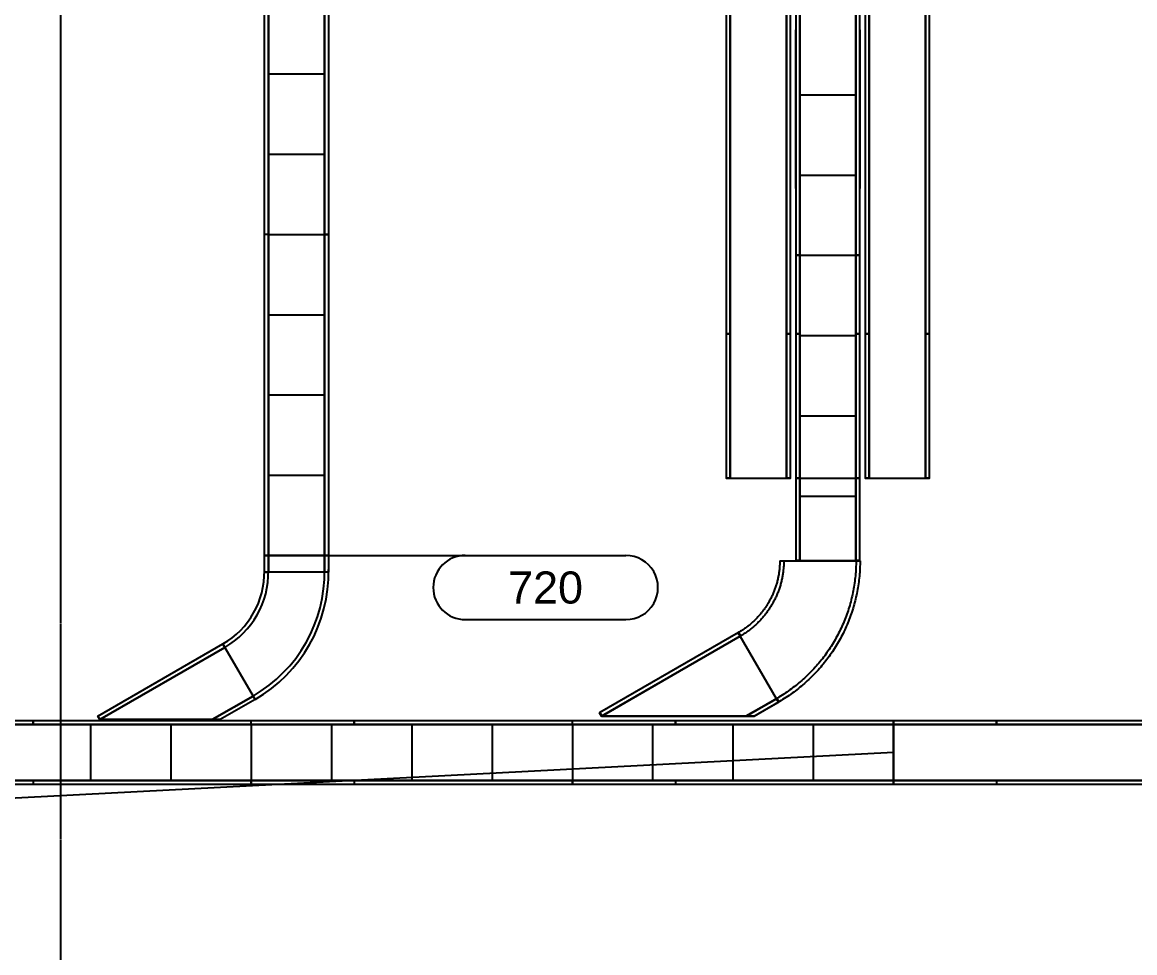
# Model space of a CAD drawing. Header units: inches. Extents: x -21257 to 11444, y 0 to 8704.
# Drawn here: x 3313.7 to 3729.4, y 530.6 to 878.5 of the extents above; entities that cross this region are included whole.
import ezdxf
from ezdxf.enums import TextEntityAlignment as Align

# ---------------------------------------------------------------- set-up
doc = ezdxf.new("R2010")
doc.units = ezdxf.units.IN
doc.header["$MEASUREMENT"] = 0
doc.linetypes.add('CENTER2', pattern=[1.125, 0.75, -0.125, 0.125, -0.125])
for name, color, linetype in [('500-CONV-LAYOUT-LOWER', 4, 'Continuous'), ('500-CONV-LAYOUT-UPPER', 4, 'Continuous'), ('500-CONV-NUMBERS', 4, 'Continuous'), ('600-CONV-LAYOUT', 3, 'Continuous'), ('600-CONV-LAYOUT-LOWER', 3, 'Continuous'), ('700-CONV-LAYOUT', 30, 'Continuous'), ('700-CONV-LAYOUT-UPPER', 30, 'Continuous'), ('700-CONV-NUMBERS', 30, 'Continuous'), ('Bldg_Cline', 8, 'CENTER2')]:
    doc.layers.add(name, color=color, linetype=linetype)
doc.styles.get("Standard").update_dxf_attribs({"font": 'helvl.shx'})

# ---------------------------------------------------------------- blocks, each defined once
blk = doc.blocks.new('DCBLOCK')
at = {"linetype": 'Continuous'}
for p, q in [((-0.625, 0), (0, 0)), ((-0.625, -0.25), (0, -0.25))]:
    blk.add_line(p, q, dxfattribs=at)
for centre, start, end in [((-0.625, -0.125), 90, 269.9999), ((0, -0.125), 269.9999, 90)]:
    blk.add_arc(centre, 0.125, start, end)
blk.add_attdef('FORTNAITEM', text='', height=0.125).set_placement((-0.3125, -0.125), align=Align.MIDDLE_CENTER)
at = {"flags": 1}
blk.add_attdef('SERIALNUM', (-0.625, -0.3437), '', height=0.125, dxfattribs=at)
blk = doc.blocks.new('Promise-US15-100330-00-10-003 Bldg Colums')
at = {"layer": 'Bldg_Cline'}
blk.add_line((2400, 7192), (2400, 8), dxfattribs=at)

msp = doc.modelspace()

# ---------------------------------------------------------------- linework, layer by layer
at = {"layer": '500-CONV-LAYOUT-LOWER', "linetype": 'Continuous'}
for p, q in [((3317.78, 617.49, 222), (3317.78, 615.99, 222)), ((3317.78, 615.99, 215.5), (3317.78, 617.49, 215.5)), ((3317.78, 615.99, 222), (3317.78, 615.99, 215.5)), ((3437.78, 615.99, 215.5), (3437.78, 617.49, 215.5)), ((3437.78, 617.49, 222), (3437.78, 615.99, 222)), ((3437.78, 615.99, 222), (3437.78, 615.99, 215.5)), ((3557.78, 615.99, 215.5), (3557.78, 617.49, 215.5)), ((3557.78, 617.49, 222), (3557.78, 615.99, 222)), ((3557.78, 615.99, 222), (3557.78, 615.99, 215.5)), ((3677.78, 615.99, 215.5), (3677.78, 617.49, 215.5)), ((3677.78, 617.49, 222), (3677.78, 615.99, 222)), ((3677.78, 615.99, 222), (3677.78, 615.99, 215.5)), ((3317.78, 594.99, 222), (3317.78, 593.49, 222)), ((3317.78, 594.99, 222), (3317.78, 594.99, 215.5)), ((3317.78, 594.99, 215.5), (3317.78, 593.49, 215.5)), ((3437.78, 594.99, 215.5), (3437.78, 593.49, 215.5)), ((3437.78, 594.99, 222), (3437.78, 594.99, 215.5)), ((3437.78, 594.99, 222), (3437.78, 593.49, 222)), ((3557.78, 594.99, 215.5), (3557.78, 593.49, 215.5)), ((3557.78, 594.99, 222), (3557.78, 594.99, 215.5)), ((3557.78, 594.99, 222), (3557.78, 593.49, 222)), ((3677.78, 594.99, 215.5), (3677.78, 593.49, 215.5)), ((3677.78, 594.99, 222), (3677.78, 594.99, 215.5)), ((3677.78, 594.99, 222), (3677.78, 593.49, 222))]:
    msp.add_line(p, q, dxfattribs=at)
at = {"layer": '500-CONV-LAYOUT-LOWER'}
for points in [[(2237.78, 617.49, 215.5), (4241.78, 617.49, 215.49), (4241.78, 615.99, 215.49), (2237.78, 615.99, 215.5)], [(2237.78, 617.49, 222), (4241.78, 617.49, 221.99), (4241.78, 615.99, 221.99), (2237.78, 615.99, 222)], [(2237.78, 615.99, 222), (4241.78, 615.99, 221.99), (4241.78, 594.99, 221.99), (2237.78, 594.99, 222)], [(2237.78, 615.99, 222), (4241.78, 615.99, 221.99), (4241.78, 615.99, 215.49), (2237.78, 615.99, 215.5)], [(2237.78, 594.99, 222), (4241.78, 594.99, 221.99), (4241.78, 594.99, 215.49), (2237.78, 594.99, 215.5)], [(2237.78, 594.99, 215.5), (4241.78, 594.99, 215.49), (4241.78, 593.49, 215.49), (2237.78, 593.49, 215.5)], [(2237.78, 594.99, 222), (4241.78, 594.99, 221.99), (4241.78, 593.49, 221.99), (2237.78, 593.49, 222)]]:
    msp.add_3dface(points, dxfattribs=at)
at = {"layer": '500-CONV-LAYOUT-UPPER', "linetype": 'Continuous'}
for p, q in [((3339.28, 615.95, 270), (3339.28, 594.95, 270)), ((3369.28, 615.95, 270), (3369.28, 594.95, 270)), ((3399.28, 615.95, 263.5), (3399.28, 617.45, 263.5)), ((3399.28, 615.95, 270), (3399.28, 617.45, 270)), ((3399.28, 615.95, 270), (3399.28, 594.95, 270)), ((3399.28, 615.95, 270), (3399.28, 615.95, 263.5)), ((3429.28, 615.95, 270), (3429.28, 594.95, 270)), ((3459.28, 615.95, 270), (3459.28, 594.95, 270)), ((3489.28, 615.95, 270), (3489.28, 594.95, 270)), ((3519.28, 615.95, 263.5), (3519.28, 617.45, 263.5)), ((3519.28, 615.95, 270), (3519.28, 617.45, 270)), ((3519.28, 615.95, 270), (3519.28, 594.95, 270)), ((3519.28, 615.95, 270), (3519.28, 615.95, 263.5)), ((3549.28, 615.95, 270), (3549.28, 594.95, 270)), ((3579.28, 615.95, 270), (3579.28, 594.95, 270)), ((3609.28, 615.95, 270), (3609.28, 594.95, 270)), ((3639.28, 617.45, 270), (3639.28, 615.95, 270)), ((3639.28, 615.95, 263.5), (3639.28, 617.45, 263.5)), ((3639.28, 615.95, 263.5), (3639.28, 617.45, 263.5)), ((3639.28, 615.95, 270), (3639.28, 617.45, 270)), ((3639.28, 615.95, 270), (3639.28, 615.95, 263.5)), ((3639.28, 615.95, 270), (3639.28, 615.95, 263.5)), ((3399.28, 594.95, 263.5), (3399.28, 593.45, 263.5)), ((3399.28, 594.95, 270), (3399.28, 594.95, 263.5)), ((3399.28, 593.45, 270), (3399.28, 594.95, 270)), ((3519.28, 594.95, 263.5), (3519.28, 593.45, 263.5)), ((3519.28, 594.95, 270), (3519.28, 594.95, 263.5)), ((3519.28, 593.45, 270), (3519.28, 594.95, 270)), ((3639.28, 593.45, 270), (3639.28, 594.95, 270)), ((3639.28, 594.95, 263.5), (3639.28, 594.95, 270)), ((3639.28, 593.45, 263.5), (3639.28, 594.95, 263.5)), ((3639.28, 594.95, 263.5), (3639.28, 593.45, 263.5)), ((3639.28, 594.95, 270), (3639.28, 594.95, 263.5)), ((3639.28, 593.45, 270), (3639.28, 594.95, 270))]:
    msp.add_line(p, q, dxfattribs=at)
at = {"layer": '500-CONV-LAYOUT-UPPER'}
for points in [[(3639.28, 615.95, 263.5), (2109.28, 615.95, 263.5), (2109.28, 617.45, 263.5), (3639.28, 617.45, 263.5)], [(3639.28, 615.95, 270), (2109.28, 615.95, 270), (2109.28, 617.45, 270), (3639.28, 617.45, 270)], [(3639.28, 594.95, 270), (2109.28, 594.95, 270), (2109.28, 615.95, 270), (3639.28, 615.95, 270)], [(3639.28, 615.95, 270), (2109.28, 615.95, 270), (2109.28, 615.95, 263.5), (3639.28, 615.95, 263.5)], [(5079.28, 615.95, 270), (3639.28, 615.95, 270), (3639.28, 617.45, 270), (5079.28, 617.45, 270)], [(5079.28, 615.95, 263.5), (3639.28, 615.95, 263.5), (3639.28, 617.45, 263.5), (5079.28, 617.45, 263.5)], [(5079.28, 615.95, 270), (3639.28, 615.95, 270), (3639.28, 615.95, 263.5), (5079.28, 615.95, 263.5)], [(5079.28, 594.95, 270), (3639.28, 594.95, 270), (3639.28, 615.95, 270), (5079.28, 615.95, 270)], [(3639.28, 594.95, 270), (2109.28, 594.95, 270), (2109.28, 594.95, 263.5), (3639.28, 594.95, 263.5)], [(3639.28, 593.45, 263.5), (2109.28, 593.45, 263.5), (2109.28, 594.95, 263.5), (3639.28, 594.95, 263.5)], [(3639.28, 593.45, 270), (2109.28, 593.45, 270), (2109.28, 594.95, 270), (3639.28, 594.95, 270)], [(5079.28, 593.45, 270), (3639.28, 593.45, 270), (3639.28, 594.95, 270), (5079.28, 594.95, 270)], [(5079.28, 593.45, 263.5), (3639.28, 593.45, 263.5), (3639.28, 594.95, 263.5), (5079.28, 594.95, 263.5)], [(5079.28, 594.95, 270), (3639.28, 594.95, 270), (3639.28, 594.95, 263.5), (5079.28, 594.95, 263.5)]]:
    msp.add_3dface(points, dxfattribs=at)
at = {"layer": '500-CONV-NUMBERS', "linetype": 'Continuous'}
msp.add_line((3639.28, 605.45, 270), (2800.19, 561.7, 360), dxfattribs=at)
at = {"layer": '600-CONV-LAYOUT', "color": 3, "linetype": 'Continuous'}
for p, q in [((3604.25, 851.35, 1.07), (3625.25, 851.35, 1.07)), ((3604.25, 821.35, 1.07), (3625.25, 821.35, 1.07)), ((3604.25, 791.35, 1.07), (3625.25, 791.35, 1.07)), ((3604.25, 761.35, 1.07), (3625.25, 761.35, 1.07)), ((3604.25, 731.35, 1.07), (3625.25, 731.35, 1.07)), ((3604.25, 701.35, 1.07), (3625.25, 701.35, 1.07))]:
    msp.add_line(p, q, dxfattribs=at)
at = {"layer": '600-CONV-LAYOUT', "color": 3}
for p, q in [((3596.81, 677.15, -6.43), (3626.81, 677.15, -2.93)), ((3596.81, 677.15), (3626.81, 677.15, 3.5))]:
    msp.add_line(p, q, dxfattribs=at)
for points in [[(3596.81, 677.15, -2.93), (3596.81, 676.78, -2.89), (3596.8, 676.41, -2.86), (3596.79, 676.05, -2.83), (3596.77, 675.68, -2.79), (3596.75, 675.32, -2.76), (3596.73, 674.95, -2.73), (3596.7, 674.58, -2.69), (3596.67, 674.22, -2.66), (3596.63, 673.85, -2.63), (3596.59, 673.49, -2.59), (3596.55, 673.13, -2.56), (3596.5, 672.76, -2.53), (3596.44, 672.4, -2.49), (3596.38, 672.04, -2.46), (3596.32, 671.68, -2.43), (3596.25, 671.32, -2.39), (3596.18, 670.96, -2.36), (3596.11, 670.6, -2.33), (3596.03, 670.24, -2.29), (3595.94, 669.88, -2.26), (3595.86, 669.53, -2.23), (3595.76, 669.17, -2.19), (3595.67, 668.82, -2.16), (3595.57, 668.46, -2.13), (3595.46, 668.11, -2.09), (3595.35, 667.76, -2.06), (3595.24, 667.41, -2.03), (3595.12, 667.07, -1.99), (3595, 666.72, -1.96), (3594.88, 666.38, -1.93), (3594.75, 666.03, -1.89), (3594.61, 665.69, -1.86), (3594.48, 665.35, -1.83), (3594.33, 665.01, -1.79), (3594.19, 664.68, -1.76), (3594.04, 664.34, -1.73), (3593.89, 664.01, -1.69), (3593.73, 663.68, -1.66), (3593.57, 663.35, -1.63), (3593.4, 663.02, -1.59), (3593.23, 662.7, -1.56), (3593.06, 662.37, -1.53), (3592.88, 662.05, -1.49), (3592.7, 661.73, -1.46), (3592.52, 661.41, -1.43), (3592.33, 661.1, -1.39), (3592.14, 660.79, -1.36), (3591.94, 660.48, -1.33), (3591.74, 660.17, -1.29), (3591.54, 659.86, -1.26), (3591.34, 659.56, -1.23), (3591.13, 659.26, -1.19), (3590.91, 658.96, -1.16), (3590.7, 658.67, -1.13), (3590.47, 658.37, -1.09), (3590.25, 658.08, -1.06), (3590.02, 657.79, -1.03), (3589.79, 657.51, -0.99), (3589.56, 657.23, -0.96), (3589.32, 656.95, -0.93), (3589.08, 656.67, -0.89), (3588.84, 656.4, -0.86), (3588.59, 656.13, -0.83), (3588.34, 655.86, -0.79), (3588.09, 655.59, -0.76), (3587.83, 655.33, -0.73), (3587.57, 655.07, -0.69), (3587.31, 654.82, -0.66), (3587.04, 654.56, -0.63), (3586.77, 654.31, -0.59), (3586.5, 654.07, -0.56), (3586.23, 653.82, -0.53), (3585.95, 653.58, -0.49), (3585.67, 653.35, -0.46), (3585.39, 653.11, -0.43), (3585.1, 652.88, -0.39), (3584.81, 652.66, -0.36), (3584.52, 652.43, -0.33), (3584.23, 652.21, -0.29), (3583.93, 652, -0.26), (3583.63, 651.79, -0.23), (3583.33, 651.58, -0.19), (3583.03, 651.37, -0.16), (3582.72, 651.17, -0.13), (3582.41, 650.97, -0.09), (3582.1, 650.78, -0.06), (3581.79, 650.59, -0.03), (3581.47, 650.4, 0.01), (3581.16, 650.21, 0.04)], [(3596.81, 677.15, -6.43), (3596.81, 676.78, -6.39), (3596.8, 676.41, -6.36), (3596.79, 676.05, -6.33), (3596.77, 675.68, -6.29), (3596.75, 675.32, -6.26), (3596.73, 674.95, -6.23), (3596.7, 674.58, -6.19), (3596.67, 674.22, -6.16), (3596.63, 673.85, -6.13), (3596.59, 673.49, -6.09), (3596.55, 673.13, -6.06), (3596.5, 672.76, -6.03), (3596.44, 672.4, -5.99), (3596.38, 672.04, -5.96), (3596.32, 671.68, -5.93), (3596.25, 671.32, -5.89), (3596.18, 670.96, -5.86), (3596.11, 670.6, -5.83), (3596.03, 670.24, -5.79), (3595.94, 669.88, -5.76), (3595.86, 669.53, -5.73), (3595.76, 669.17, -5.69), (3595.67, 668.82, -5.66), (3595.57, 668.46, -5.63), (3595.46, 668.11, -5.59), (3595.35, 667.76, -5.56), (3595.24, 667.41, -5.53), (3595.12, 667.07, -5.49), (3595, 666.72, -5.46), (3594.88, 666.38, -5.43), (3594.75, 666.03, -5.39), (3594.61, 665.69, -5.36), (3594.48, 665.35, -5.33), (3594.33, 665.01, -5.29), (3594.19, 664.68, -5.26), (3594.04, 664.34, -5.23), (3593.89, 664.01, -5.19), (3593.73, 663.68, -5.16), (3593.57, 663.35, -5.13), (3593.4, 663.02, -5.09), (3593.23, 662.7, -5.06), (3593.06, 662.37, -5.03), (3592.88, 662.05, -4.99), (3592.7, 661.73, -4.96), (3592.52, 661.41, -4.93), (3592.33, 661.1, -4.89), (3592.14, 660.79, -4.86), (3591.94, 660.48, -4.83), (3591.74, 660.17, -4.79), (3591.54, 659.86, -4.76), (3591.34, 659.56, -4.73), (3591.13, 659.26, -4.69), (3590.91, 658.96, -4.66), (3590.7, 658.67, -4.63), (3590.47, 658.37, -4.59), (3590.25, 658.08, -4.56), (3590.02, 657.79, -4.53), (3589.79, 657.51, -4.49), (3589.56, 657.23, -4.46), (3589.32, 656.95, -4.43), (3589.08, 656.67, -4.39), (3588.84, 656.4, -4.36), (3588.59, 656.13, -4.33), (3588.34, 655.86, -4.29), (3588.09, 655.59, -4.26), (3587.83, 655.33, -4.23), (3587.57, 655.07, -4.19), (3587.31, 654.82, -4.16), (3587.04, 654.56, -4.13), (3586.77, 654.31, -4.09), (3586.5, 654.07, -4.06), (3586.23, 653.82, -4.03), (3585.95, 653.58, -3.99), (3585.67, 653.35, -3.96), (3585.39, 653.11, -3.93), (3585.1, 652.88, -3.89), (3584.81, 652.66, -3.86), (3584.52, 652.43, -3.83), (3584.23, 652.21, -3.79), (3583.93, 652, -3.76), (3583.63, 651.79, -3.73), (3583.33, 651.58, -3.69), (3583.03, 651.37, -3.66), (3582.72, 651.17, -3.63), (3582.41, 650.97, -3.59), (3582.1, 650.78, -3.56), (3581.79, 650.59, -3.53), (3581.47, 650.4, -3.49), (3581.16, 650.21, -3.46)], [(3598.31, 677.15, -2.93), (3598.31, 676.76, -2.89), (3598.3, 676.38, -2.86), (3598.29, 675.99, -2.83), (3598.27, 675.61, -2.79), (3598.25, 675.23, -2.76), (3598.23, 674.84, -2.73), (3598.2, 674.46, -2.69), (3598.16, 674.08, -2.66), (3598.12, 673.69, -2.63), (3598.08, 673.31, -2.59), (3598.03, 672.93, -2.56), (3597.98, 672.55, -2.53), (3597.92, 672.17, -2.49), (3597.86, 671.79, -2.46), (3597.8, 671.41, -2.43), (3597.73, 671.03, -2.39), (3597.65, 670.66, -2.36), (3597.57, 670.28, -2.33), (3597.49, 669.9, -2.29), (3597.4, 669.53, -2.26), (3597.31, 669.16, -2.23), (3597.21, 668.79, -2.19), (3597.11, 668.41, -2.16), (3597.01, 668.04, -2.13), (3596.9, 667.68, -2.09), (3596.78, 667.31, -2.06), (3596.66, 666.94, -2.03), (3596.54, 666.58, -1.99), (3596.41, 666.22, -1.96), (3596.28, 665.85, -1.93), (3596.15, 665.5, -1.89), (3596.01, 665.14, -1.86), (3595.86, 664.78, -1.83), (3595.71, 664.43, -1.79), (3595.56, 664.07, -1.76), (3595.4, 663.72, -1.73), (3595.24, 663.37, -1.69), (3595.08, 663.03, -1.66), (3594.91, 662.68, -1.63), (3594.74, 662.34, -1.59), (3594.56, 662, -1.56), (3594.38, 661.66, -1.53), (3594.19, 661.32, -1.49), (3594, 660.99, -1.46), (3593.81, 660.65, -1.43), (3593.61, 660.32, -1.39), (3593.41, 660, -1.36), (3593.21, 659.67, -1.33), (3593, 659.35, -1.29), (3592.79, 659.03, -1.26), (3592.57, 658.71, -1.23), (3592.35, 658.39, -1.19), (3592.13, 658.08, -1.16), (3591.9, 657.77, -1.13), (3591.67, 657.46, -1.09), (3591.43, 657.16, -1.06), (3591.2, 656.86, -1.03), (3590.95, 656.56, -0.99), (3590.71, 656.26, -0.96), (3590.46, 655.97, -0.93), (3590.21, 655.68, -0.89), (3589.95, 655.39, -0.86), (3589.69, 655.11, -0.83), (3589.43, 654.83, -0.79), (3589.16, 654.55, -0.76), (3588.9, 654.27, -0.73), (3588.62, 654, -0.69), (3588.35, 653.73, -0.66), (3588.07, 653.47, -0.63), (3587.79, 653.21, -0.59), (3587.5, 652.95, -0.56), (3587.22, 652.69, -0.53), (3586.92, 652.44, -0.49), (3586.63, 652.19, -0.46), (3586.33, 651.95, -0.43), (3586.03, 651.71, -0.39), (3585.73, 651.47, -0.36), (3585.43, 651.24, -0.33), (3585.12, 651.01, -0.29), (3584.81, 650.78, -0.26), (3584.5, 650.56, -0.23), (3584.18, 650.34, -0.19), (3583.86, 650.12, -0.16), (3583.54, 649.91, -0.13), (3583.22, 649.7, -0.09), (3582.89, 649.5, -0.06), (3582.56, 649.3, -0.03), (3582.23, 649.1, 0.01), (3581.9, 648.91, 0.04)], [(3598.31, 677.15, -6.43), (3598.31, 676.76, -6.39), (3598.3, 676.38, -6.36), (3598.29, 675.99, -6.33), (3598.27, 675.61, -6.29), (3598.25, 675.23, -6.26), (3598.23, 674.84, -6.23), (3598.2, 674.46, -6.19), (3598.16, 674.08, -6.16), (3598.12, 673.69, -6.13), (3598.08, 673.31, -6.09), (3598.03, 672.93, -6.06), (3597.98, 672.55, -6.03), (3597.92, 672.17, -5.99), (3597.86, 671.79, -5.96), (3597.8, 671.41, -5.93), (3597.73, 671.03, -5.89), (3597.65, 670.66, -5.86), (3597.57, 670.28, -5.83), (3597.49, 669.9, -5.79), (3597.4, 669.53, -5.76), (3597.31, 669.16, -5.73), (3597.21, 668.79, -5.69), (3597.11, 668.41, -5.66), (3597.01, 668.04, -5.63), (3596.9, 667.68, -5.59), (3596.78, 667.31, -5.56), (3596.66, 666.94, -5.53), (3596.54, 666.58, -5.49), (3596.41, 666.22, -5.46), (3596.28, 665.85, -5.43), (3596.15, 665.5, -5.39), (3596.01, 665.14, -5.36), (3595.86, 664.78, -5.33), (3595.71, 664.43, -5.29), (3595.56, 664.07, -5.26), (3595.4, 663.72, -5.23), (3595.24, 663.37, -5.19), (3595.08, 663.03, -5.16), (3594.91, 662.68, -5.13), (3594.74, 662.34, -5.09), (3594.56, 662, -5.06), (3594.38, 661.66, -5.03), (3594.19, 661.32, -4.99), (3594, 660.99, -4.96), (3593.81, 660.65, -4.93), (3593.61, 660.32, -4.89), (3593.41, 660, -4.86), (3593.21, 659.67, -4.83), (3593, 659.35, -4.79), (3592.79, 659.03, -4.76), (3592.57, 658.71, -4.73), (3592.35, 658.39, -4.69), (3592.13, 658.08, -4.66), (3591.9, 657.77, -4.63), (3591.67, 657.46, -4.59), (3591.43, 657.16, -4.56), (3591.2, 656.86, -4.53), (3590.95, 656.56, -4.49), (3590.71, 656.26, -4.46), (3590.46, 655.97, -4.43), (3590.21, 655.68, -4.39), (3589.95, 655.39, -4.36), (3589.69, 655.11, -4.33), (3589.43, 654.83, -4.29), (3589.16, 654.55, -4.26), (3588.9, 654.27, -4.23), (3588.62, 654, -4.19), (3588.35, 653.73, -4.16), (3588.07, 653.47, -4.13), (3587.79, 653.21, -4.09), (3587.5, 652.95, -4.06), (3587.22, 652.69, -4.03), (3586.92, 652.44, -3.99), (3586.63, 652.19, -3.96), (3586.33, 651.95, -3.93), (3586.03, 651.71, -3.89), (3585.73, 651.47, -3.86), (3585.43, 651.24, -3.83), (3585.12, 651.01, -3.79), (3584.81, 650.78, -3.76), (3584.5, 650.56, -3.73), (3584.18, 650.34, -3.69), (3583.86, 650.12, -3.66), (3583.54, 649.91, -3.63), (3583.22, 649.7, -3.59), (3582.89, 649.5, -3.56), (3582.56, 649.3, -3.53), (3582.23, 649.1, -3.49), (3581.9, 648.91, -3.46)], [(3625.31, 677.15, -2.93), (3625.3, 676.44, -2.89), (3625.29, 675.74, -2.86), (3625.27, 675.04, -2.83), (3625.24, 674.33, -2.79), (3625.2, 673.63, -2.76), (3625.16, 672.93, -2.73), (3625.1, 672.23, -2.69), (3625.04, 671.53, -2.66), (3624.97, 670.83, -2.63), (3624.89, 670.13, -2.59), (3624.8, 669.43, -2.56), (3624.71, 668.73, -2.53), (3624.61, 668.03, -2.49), (3624.49, 667.34, -2.46), (3624.37, 666.65, -2.43), (3624.25, 665.95, -2.39), (3624.11, 665.26, -2.36), (3623.96, 664.57, -2.33), (3623.81, 663.89, -2.29), (3623.65, 663.2, -2.26), (3623.48, 662.52, -2.23), (3623.3, 661.84, -2.19), (3623.12, 661.16, -2.16), (3622.93, 660.48, -2.13), (3622.72, 659.81, -2.09), (3622.52, 659.13, -2.06), (3622.3, 658.47, -2.03), (3622.07, 657.8, -1.99), (3621.84, 657.13, -1.96), (3621.6, 656.47, -1.93), (3621.35, 655.81, -1.89), (3621.1, 655.16, -1.86), (3620.83, 654.51, -1.83), (3620.56, 653.86, -1.79), (3620.28, 653.21, -1.76), (3619.99, 652.57, -1.73), (3619.7, 651.93, -1.69), (3619.4, 651.29, -1.66), (3619.09, 650.66, -1.63), (3618.77, 650.03, -1.59), (3618.45, 649.41, -1.56), (3618.11, 648.79, -1.53), (3617.77, 648.17, -1.49), (3617.43, 647.56, -1.46), (3617.07, 646.95, -1.43), (3616.71, 646.35, -1.39), (3616.35, 645.75, -1.36), (3615.97, 645.15, -1.33), (3615.59, 644.56, -1.29), (3615.2, 643.97, -1.26), (3614.8, 643.39, -1.23), (3614.4, 642.81, -1.19), (3613.99, 642.24, -1.16), (3613.58, 641.67, -1.13), (3613.15, 641.11, -1.09), (3612.72, 640.55, -1.06), (3612.29, 640, -1.03), (3611.84, 639.45, -0.99), (3611.39, 638.91, -0.96), (3610.94, 638.37, -0.93), (3610.48, 637.84, -0.89), (3610.01, 637.32, -0.86), (3609.54, 636.8, -0.83), (3609.05, 636.28, -0.79), (3608.57, 635.77, -0.76), (3608.08, 635.27, -0.73), (3607.58, 634.77, -0.69), (3607.07, 634.28, -0.66), (3606.56, 633.8, -0.63), (3606.05, 633.32, -0.59), (3605.53, 632.85, -0.56), (3605, 632.38, -0.53), (3604.47, 631.92, -0.49), (3603.93, 631.46, -0.46), (3603.39, 631.02, -0.43), (3602.84, 630.58, -0.39), (3602.28, 630.14, -0.36), (3601.73, 629.71, -0.33), (3601.16, 629.29, -0.29), (3600.59, 628.88, -0.26), (3600.02, 628.47, -0.23), (3599.44, 628.07, -0.19), (3598.86, 627.67, -0.16), (3598.27, 627.28, -0.13), (3597.68, 626.9, -0.09), (3597.08, 626.53, -0.06), (3596.48, 626.16, -0.03), (3595.88, 625.81, 0.01), (3595.27, 625.45, 0.04)], [(3625.31, 677.15, -6.43), (3625.3, 676.44, -6.39), (3625.29, 675.74, -6.36), (3625.27, 675.04, -6.33), (3625.24, 674.33, -6.29), (3625.2, 673.63, -6.26), (3625.16, 672.93, -6.23), (3625.1, 672.23, -6.19), (3625.04, 671.53, -6.16), (3624.97, 670.83, -6.13), (3624.89, 670.13, -6.09), (3624.8, 669.43, -6.06), (3624.71, 668.73, -6.03), (3624.61, 668.03, -5.99), (3624.49, 667.34, -5.96), (3624.37, 666.65, -5.93), (3624.25, 665.95, -5.89), (3624.11, 665.26, -5.86), (3623.96, 664.57, -5.83), (3623.81, 663.89, -5.79), (3623.65, 663.2, -5.76), (3623.48, 662.52, -5.73), (3623.3, 661.84, -5.69), (3623.12, 661.16, -5.66), (3622.93, 660.48, -5.63), (3622.72, 659.81, -5.59), (3622.52, 659.13, -5.56), (3622.3, 658.47, -5.53), (3622.07, 657.8, -5.49), (3621.84, 657.13, -5.46), (3621.6, 656.47, -5.43), (3621.35, 655.81, -5.39), (3621.1, 655.16, -5.36), (3620.83, 654.51, -5.33), (3620.56, 653.86, -5.29), (3620.28, 653.21, -5.26), (3619.99, 652.57, -5.23), (3619.7, 651.93, -5.19), (3619.4, 651.29, -5.16), (3619.09, 650.66, -5.13), (3618.77, 650.03, -5.09), (3618.45, 649.41, -5.06), (3618.11, 648.79, -5.03), (3617.77, 648.17, -4.99), (3617.43, 647.56, -4.96), (3617.07, 646.95, -4.93), (3616.71, 646.35, -4.89), (3616.35, 645.75, -4.86), (3615.97, 645.15, -4.83), (3615.59, 644.56, -4.79), (3615.2, 643.97, -4.76), (3614.8, 643.39, -4.73), (3614.4, 642.81, -4.69), (3613.99, 642.24, -4.66), (3613.58, 641.67, -4.63), (3613.15, 641.11, -4.59), (3612.72, 640.55, -4.56), (3612.29, 640, -4.53), (3611.84, 639.45, -4.49), (3611.39, 638.91, -4.46), (3610.94, 638.37, -4.43), (3610.48, 637.84, -4.39), (3610.01, 637.32, -4.36), (3609.54, 636.8, -4.33), (3609.05, 636.28, -4.29), (3608.57, 635.77, -4.26), (3608.08, 635.27, -4.23), (3607.58, 634.77, -4.19), (3607.07, 634.28, -4.16), (3606.56, 633.8, -4.13), (3606.05, 633.32, -4.09), (3605.53, 632.85, -4.06), (3605, 632.38, -4.03), (3604.47, 631.92, -3.99), (3603.93, 631.46, -3.96), (3603.39, 631.02, -3.93), (3602.84, 630.58, -3.89), (3602.28, 630.14, -3.86), (3601.73, 629.71, -3.83), (3601.16, 629.29, -3.79), (3600.59, 628.88, -3.76), (3600.02, 628.47, -3.73), (3599.44, 628.07, -3.69), (3598.86, 627.67, -3.66), (3598.27, 627.28, -3.63), (3597.68, 626.9, -3.59), (3597.08, 626.53, -3.56), (3596.48, 626.16, -3.53), (3595.88, 625.81, -3.49), (3595.27, 625.45, -3.46)], [(3626.81, 677.15, -2.93), (3626.8, 676.43, -2.89), (3626.79, 675.7, -2.86), (3626.77, 674.98, -2.83), (3626.74, 674.26, -2.79), (3626.7, 673.54, -2.76), (3626.65, 672.82, -2.73), (3626.6, 672.1, -2.69), (3626.53, 671.38, -2.66), (3626.46, 670.67, -2.63), (3626.38, 669.95, -2.59), (3626.29, 669.23, -2.56), (3626.19, 668.52, -2.53), (3626.09, 667.8, -2.49), (3625.97, 667.09, -2.46), (3625.85, 666.38, -2.43), (3625.72, 665.67, -2.39), (3625.58, 664.96, -2.36), (3625.43, 664.26, -2.33), (3625.27, 663.55, -2.29), (3625.11, 662.85, -2.26), (3624.94, 662.15, -2.23), (3624.75, 661.45, -2.19), (3624.56, 660.76, -2.16), (3624.37, 660.06, -2.13), (3624.16, 659.37, -2.09), (3623.95, 658.68, -2.06), (3623.72, 657.99, -2.03), (3623.49, 657.31, -1.99), (3623.25, 656.63, -1.96), (3623.01, 655.95, -1.93), (3622.75, 655.28, -1.89), (3622.49, 654.6, -1.86), (3622.22, 653.94, -1.83), (3621.94, 653.27, -1.79), (3621.65, 652.61, -1.76), (3621.36, 651.95, -1.73), (3621.06, 651.29, -1.69), (3620.75, 650.64, -1.66), (3620.43, 649.99, -1.63), (3620.11, 649.35, -1.59), (3619.77, 648.71, -1.56), (3619.43, 648.07, -1.53), (3619.08, 647.44, -1.49), (3618.73, 646.81, -1.46), (3618.37, 646.19, -1.43), (3618, 645.57, -1.39), (3617.62, 644.95, -1.36), (3617.24, 644.34, -1.33), (3616.84, 643.74, -1.29), (3616.45, 643.14, -1.26), (3616.04, 642.54, -1.23), (3615.63, 641.95, -1.19), (3615.21, 641.36, -1.16), (3614.78, 640.78, -1.13), (3614.35, 640.2, -1.09), (3613.91, 639.63, -1.06), (3613.46, 639.06, -1.03), (3613, 638.5, -0.99), (3612.54, 637.95, -0.96), (3612.08, 637.4, -0.93), (3611.6, 636.85, -0.89), (3611.12, 636.31, -0.86), (3610.64, 635.78, -0.83), (3610.15, 635.25, -0.79), (3609.65, 634.73, -0.76), (3609.14, 634.22, -0.73), (3608.63, 633.71, -0.69), (3608.11, 633.2, -0.66), (3607.59, 632.71, -0.63), (3607.06, 632.21, -0.59), (3606.53, 631.73, -0.56), (3605.99, 631.25, -0.53), (3605.44, 630.78, -0.49), (3604.89, 630.31, -0.46), (3604.33, 629.85, -0.43), (3603.77, 629.4, -0.39), (3603.2, 628.96, -0.36), (3602.63, 628.52, -0.33), (3602.05, 628.08, -0.29), (3601.47, 627.66, -0.26), (3600.88, 627.24, -0.23), (3600.29, 626.83, -0.19), (3599.69, 626.43, -0.16), (3599.09, 626.03, -0.13), (3598.48, 625.64, -0.09), (3597.87, 625.25, -0.06), (3597.26, 624.88, -0.03), (3596.63, 624.51, 0.01), (3596.01, 624.15, 0.04)], [(3626.81, 677.15, -6.43), (3626.8, 676.43, -6.39), (3626.79, 675.7, -6.36), (3626.77, 674.98, -6.33), (3626.74, 674.26, -6.29), (3626.7, 673.54, -6.26), (3626.65, 672.82, -6.23), (3626.6, 672.1, -6.19), (3626.53, 671.38, -6.16), (3626.46, 670.67, -6.13), (3626.38, 669.95, -6.09), (3626.29, 669.23, -6.06), (3626.19, 668.52, -6.03), (3626.09, 667.8, -5.99), (3625.97, 667.09, -5.96), (3625.85, 666.38, -5.93), (3625.72, 665.67, -5.89), (3625.58, 664.96, -5.86), (3625.43, 664.26, -5.83), (3625.27, 663.55, -5.79), (3625.11, 662.85, -5.76), (3624.94, 662.15, -5.73), (3624.75, 661.45, -5.69), (3624.56, 660.76, -5.66), (3624.37, 660.06, -5.63), (3624.16, 659.37, -5.59), (3623.95, 658.68, -5.56), (3623.72, 657.99, -5.53), (3623.49, 657.31, -5.49), (3623.25, 656.63, -5.46), (3623.01, 655.95, -5.43), (3622.75, 655.28, -5.39), (3622.49, 654.6, -5.36), (3622.22, 653.94, -5.33), (3621.94, 653.27, -5.29), (3621.65, 652.61, -5.26), (3621.36, 651.95, -5.23), (3621.06, 651.29, -5.19), (3620.75, 650.64, -5.16), (3620.43, 649.99, -5.13), (3620.11, 649.35, -5.09), (3619.77, 648.71, -5.06), (3619.43, 648.07, -5.03), (3619.08, 647.44, -4.99), (3618.73, 646.81, -4.96), (3618.37, 646.19, -4.93), (3618, 645.57, -4.89), (3617.62, 644.95, -4.86), (3617.24, 644.34, -4.83), (3616.84, 643.74, -4.79), (3616.45, 643.14, -4.76), (3616.04, 642.54, -4.73), (3615.63, 641.95, -4.69), (3615.21, 641.36, -4.66), (3614.78, 640.78, -4.63), (3614.35, 640.2, -4.59), (3613.91, 639.63, -4.56), (3613.46, 639.06, -4.53), (3613, 638.5, -4.49), (3612.54, 637.95, -4.46), (3612.08, 637.4, -4.43), (3611.6, 636.85, -4.39), (3611.12, 636.31, -4.36), (3610.64, 635.78, -4.33), (3610.15, 635.25, -4.29), (3609.65, 634.73, -4.26), (3609.14, 634.22, -4.23), (3608.63, 633.71, -4.19), (3608.11, 633.2, -4.16), (3607.59, 632.71, -4.13), (3607.06, 632.21, -4.09), (3606.53, 631.73, -4.06), (3605.99, 631.25, -4.03), (3605.44, 630.78, -3.99), (3604.89, 630.31, -3.96), (3604.33, 629.85, -3.93), (3603.77, 629.4, -3.89), (3603.2, 628.96, -3.86), (3602.63, 628.52, -3.83), (3602.05, 628.08, -3.79), (3601.47, 627.66, -3.76), (3600.88, 627.24, -3.73), (3600.29, 626.83, -3.69), (3599.69, 626.43, -3.66), (3599.09, 626.03, -3.63), (3598.48, 625.64, -3.59), (3597.87, 625.25, -3.56), (3597.26, 624.88, -3.53), (3596.63, 624.51, -3.49), (3596.01, 624.15, -3.46)]]:
    msp.add_polyline3d(points, dxfattribs=at)
for points in [[(3604.25, 677.25), (3604.25, 1241.35, 1.07), (3602.75, 1241.35, 1.07), (3602.75, 677.25)], [(3604.25, 677.25, -6.5), (3604.25, 1241.35, -5.43), (3602.75, 1241.35, -5.43), (3602.75, 677.25, -6.5)], [(3604.25, 677.25), (3604.25, 1241.35, 1.07), (3604.25, 1241.35, -5.43), (3604.25, 677.25, -6.5)], [(3625.25, 677.25), (3625.25, 1241.35, 1.07), (3604.25, 1241.35, 1.07), (3604.25, 677.25)], [(3626.75, 677.25), (3626.75, 1241.35, 1.07), (3625.25, 1241.35, 1.07), (3625.25, 677.25)], [(3626.75, 677.25, -6.5), (3626.75, 1241.35, -5.43), (3625.25, 1241.35, -5.43), (3625.25, 677.25, -6.5)], [(3625.25, 677.25), (3625.25, 1241.35, 1.07), (3625.25, 1241.35, -5.43), (3625.25, 677.25, -6.5)], [(3602.75, 875.6, -5.43), (3602.75, 875.6, -17.75), (3602.75, 837.35, -17.75), (3602.75, 837.35, -5.43)], [(3626.75, 875.6, -5.43), (3626.75, 875.6, -17.75), (3626.75, 837.35, -17.75), (3626.75, 837.35, -5.43)], [(3602.75, 837.35, -5.43), (3602.75, 837.35, -17.75), (3602.75, 816.35, -5.43), (3602.75, 837.35, -5.43)], [(3626.75, 837.35, -5.43), (3626.75, 837.35, -17.75), (3626.75, 816.35, -5.43), (3626.75, 837.35, -5.43)], [(3604.25, 791.35, 1.07), (3604.25, 791.35, -5.43), (3602.75, 791.35, -5.43), (3602.75, 791.35, 1.07)], [(3626.75, 791.35, 1.07), (3626.75, 791.35, -5.43), (3625.25, 791.35, -5.43), (3625.25, 791.35, 1.07)], [(3604.25, 677.25), (3604.25, 677.25, -6.5), (3602.75, 677.25, -6.5), (3602.75, 677.25)], [(3626.75, 677.25), (3626.75, 677.25, -6.5), (3625.25, 677.25, -6.5), (3625.25, 677.25)], [(3581.28, 650.27, 3.07), (3529.39, 620.31), (3530.14, 619.01), (3582.03, 648.98, 3.07)], [(3581.39, 650.34, 0.58), (3529.5, 620.38, -2.5), (3530.25, 619.08, -2.5), (3582.14, 649.04, 0.58)], [(3582.03, 648.98, 3.07), (3530.14, 619.01), (3530.25, 619.08, -2.5), (3582.14, 649.04, 0.58)], [(3582.03, 648.98, 3.07), (3530.14, 619.01), (3584.14, 619.01), (3595.53, 625.59, 3.07)], [(3581.28, 650.27, 3.07), (3581.39, 650.34, 0.58), (3582.14, 649.04, 0.58), (3582.03, 648.98, 3.07)], [(3595.53, 625.59, 3.07), (3584.14, 619.01), (3584.25, 619.08, -2.5), (3595.64, 625.66, 0.58)], [(3595.53, 625.59, 3.07), (3584.14, 619.01), (3587.14, 619.01), (3596.28, 624.29, 3.07)], [(3595.64, 625.66, 0.58), (3584.25, 619.08, -2.5), (3587.25, 619.08, -2.5), (3596.39, 624.36, 0.58)], [(3596.28, 624.29, 3.07), (3595.53, 625.59, 3.07), (3595.64, 625.66, 0.58), (3596.39, 624.36, 0.58)], [(3529.39, 620.31), (3529.5, 620.38, -2.5), (3530.25, 619.08, -2.5), (3530.14, 619.01)], [(3530.14, 619.01), (3530.25, 619.08, -2.5), (3584.25, 619.08, -2.5), (3584.14, 619.01)], [(3587.14, 619.01), (3584.14, 619.01), (3584.25, 619.08, -2.5), (3587.25, 619.08, -2.5)]]:
    msp.add_3dface(points, dxfattribs=at)
at = {"layer": '600-CONV-LAYOUT-LOWER', "color": 3}
for points in [[(3576.75, 1241.97, -199.93), (3576.75, 707.97, -199.93), (3578.25, 707.97, -199.93), (3578.25, 1241.97, -199.93)], [(3576.75, 1241.97, -203.43), (3576.75, 707.97, -203.43), (3578.25, 707.97, -203.43), (3578.25, 1241.97, -203.43)], [(3578.25, 1241.97, -199.93), (3578.25, 707.97, -199.93), (3578.25, 707.97, -203.43), (3578.25, 1241.97, -203.43)], [(3578.25, 1241.97, -199.93), (3578.25, 707.97, -199.93), (3599.25, 707.97, -199.93), (3599.25, 1241.97, -199.93)], [(3599.25, 1241.97, -199.93), (3599.25, 707.97, -199.93), (3600.75, 707.97, -199.93), (3600.75, 1241.97, -199.93)], [(3599.25, 1241.97, -203.43), (3599.25, 707.97, -203.43), (3600.75, 707.97, -203.43), (3600.75, 1241.97, -203.43)], [(3599.25, 1241.97, -199.93), (3599.25, 707.97, -199.93), (3599.25, 707.97, -203.43), (3599.25, 1241.97, -203.43)], [(3628.75, 1242.04, -199.93), (3628.75, 708.04, -199.93), (3630.25, 708.04, -199.93), (3630.25, 1242.04, -199.93)], [(3628.75, 1242.04, -203.43), (3628.75, 708.04, -203.43), (3630.25, 708.04, -203.43), (3630.25, 1242.04, -203.43)], [(3630.25, 1242.04, -199.93), (3630.25, 708.04, -199.93), (3630.25, 708.04, -203.43), (3630.25, 1242.04, -203.43)], [(3630.25, 1242.04, -199.93), (3630.25, 708.04, -199.93), (3651.25, 708.04, -199.93), (3651.25, 1242.04, -199.93)], [(3651.25, 1242.04, -199.93), (3651.25, 708.04, -199.93), (3652.75, 708.04, -199.93), (3652.75, 1242.04, -199.93)], [(3651.25, 1242.04, -203.43), (3651.25, 708.04, -203.43), (3652.75, 708.04, -203.43), (3652.75, 1242.04, -203.43)], [(3651.25, 1242.04, -199.93), (3651.25, 708.04, -199.93), (3651.25, 708.04, -203.43), (3651.25, 1242.04, -203.43)], [(3602.75, 1121.97, -199.93), (3602.75, 707.97, -199.93), (3604.25, 707.97, -199.93), (3604.25, 1121.97, -199.93)], [(3602.75, 1121.97, -203.43), (3602.75, 707.97, -203.43), (3604.25, 707.97, -203.43), (3604.25, 1121.97, -203.43)], [(3604.25, 1121.97, -199.93), (3604.25, 707.97, -199.93), (3604.25, 707.97, -203.43), (3604.25, 1121.97, -203.43)], [(3604.25, 1121.97, -199.93), (3604.25, 707.97, -199.93), (3625.25, 707.97, -199.93), (3625.25, 1121.97, -199.93)], [(3625.25, 1121.97, -199.93), (3625.25, 707.97, -199.93), (3626.75, 707.97, -199.93), (3626.75, 1121.97, -199.93)], [(3625.25, 1121.97, -203.43), (3625.25, 707.97, -203.43), (3626.75, 707.97, -203.43), (3626.75, 1121.97, -203.43)], [(3625.25, 1121.97, -199.93), (3625.25, 707.97, -199.93), (3625.25, 707.97, -203.43), (3625.25, 1121.97, -203.43)], [(3576.75, 761.97, -199.93), (3576.75, 761.97, -203.43), (3578.25, 761.97, -203.43), (3578.25, 761.97, -199.93)], [(3599.25, 761.97, -199.93), (3599.25, 761.97, -203.43), (3600.75, 761.97, -203.43), (3600.75, 761.97, -199.93)], [(3602.75, 761.97, -199.93), (3602.75, 761.97, -203.43), (3604.25, 761.97, -203.43), (3604.25, 761.97, -199.93)], [(3625.25, 761.97, -199.93), (3625.25, 761.97, -203.43), (3626.75, 761.97, -203.43), (3626.75, 761.97, -199.93)], [(3628.75, 762.04, -199.93), (3628.75, 762.04, -203.43), (3630.25, 762.04, -203.43), (3630.25, 762.04, -199.93)], [(3651.25, 762.04, -199.93), (3651.25, 762.04, -203.43), (3652.75, 762.04, -203.43), (3652.75, 762.04, -199.93)], [(3576.75, 707.97, -199.93), (3576.75, 707.97, -203.43), (3578.25, 707.97, -203.43), (3578.25, 707.97, -199.93)], [(3600.75, 707.97, -199.93), (3599.25, 707.97, -199.93), (3599.25, 707.97, -203.43), (3600.75, 707.97, -203.43)], [(3602.75, 707.97, -199.93), (3602.75, 707.97, -203.43), (3604.25, 707.97, -203.43), (3604.25, 707.97, -199.93)], [(3626.75, 707.97, -199.93), (3625.25, 707.97, -199.93), (3625.25, 707.97, -203.43), (3626.75, 707.97, -203.43)], [(3628.75, 708.04, -199.93), (3628.75, 708.04, -203.43), (3630.25, 708.04, -203.43), (3630.25, 708.04, -199.93)], [(3652.75, 708.04, -199.93), (3651.25, 708.04, -199.93), (3651.25, 708.04, -203.43), (3652.75, 708.04, -203.43)]]:
    msp.add_3dface(points, dxfattribs=at)
at = {"layer": '700-CONV-LAYOUT', "invisible_edges": 15}
for points in [[(3404.19, 673.44, 270), (3403.8, 667.96, 270), (3405.28, 667.72, 270), (3405.69, 673.47, 270)], [(3404.19, 673.44, 260.5), (3403.8, 667.96, 260.5), (3405.28, 667.72, 260.5), (3405.69, 673.47, 260.5)], [(3404.19, 673.44, 270), (3403.8, 667.96, 270), (3405.28, 667.72, 270), (3405.69, 673.47, 270)], [(3404.19, 673.44, 260.5), (3403.8, 667.96, 260.5), (3405.28, 667.72, 260.5), (3405.69, 673.47, 260.5)], [(3405.69, 673.47, 270), (3405.28, 667.72, 270), (3426.02, 664.38, 270), (3426.69, 673.83, 270)], [(3405.69, 673.47, 270), (3405.28, 667.72, 270), (3426.02, 664.38, 270), (3426.69, 673.83, 270)], [(3428.19, 673.86, 270), (3427.5, 664.14, 270), (3426.02, 664.38, 270), (3426.69, 673.83, 270)], [(3428.19, 673.86, 260.5), (3427.5, 664.14, 260.5), (3426.02, 664.38, 260.5), (3426.69, 673.83, 260.5)], [(3428.19, 673.86, 270), (3427.5, 664.14, 270), (3426.02, 664.38, 270), (3426.69, 673.83, 270)], [(3428.19, 673.86, 260.5), (3427.5, 664.14, 260.5), (3426.02, 664.38, 260.5), (3426.69, 673.83, 260.5)], [(3403.8, 667.96, 270), (3402.45, 662.64, 270), (3403.87, 662.14, 270), (3405.28, 667.72, 270)], [(3403.8, 667.96, 260.5), (3402.45, 662.64, 260.5), (3403.87, 662.14, 260.5), (3405.28, 667.72, 260.5)], [(3403.8, 667.96, 270), (3402.45, 662.64, 270), (3403.87, 662.14, 270), (3405.28, 667.72, 270)], [(3403.8, 667.96, 260.5), (3402.45, 662.64, 260.5), (3403.87, 662.14, 260.5), (3405.28, 667.72, 260.5)], [(3405.28, 667.72, 270), (3403.87, 662.14, 270), (3423.68, 655.19, 270), (3426.02, 664.38, 270)], [(3405.28, 667.72, 270), (3403.87, 662.14, 270), (3423.68, 655.19, 270), (3426.02, 664.38, 270)], [(3402.45, 662.64, 270), (3400.18, 657.63, 270), (3401.49, 656.89, 270), (3403.87, 662.14, 270)], [(3402.45, 662.64, 260.5), (3400.18, 657.63, 260.5), (3401.49, 656.89, 260.5), (3403.87, 662.14, 260.5)], [(3402.45, 662.64, 270), (3400.18, 657.63, 270), (3401.49, 656.89, 270), (3403.87, 662.14, 270)], [(3402.45, 662.64, 260.5), (3400.18, 657.63, 260.5), (3401.49, 656.89, 260.5), (3403.87, 662.14, 260.5)], [(3403.87, 662.14, 270), (3401.49, 656.89, 270), (3419.76, 646.55, 270), (3423.68, 655.19, 270)], [(3403.87, 662.14, 270), (3401.49, 656.89, 270), (3419.76, 646.55, 270), (3423.68, 655.19, 270)], [(3427.5, 664.14, 270), (3425.1, 654.69, 270), (3423.68, 655.19, 270), (3426.02, 664.38, 270)], [(3427.5, 664.14, 260.5), (3425.1, 654.69, 260.5), (3423.68, 655.19, 260.5), (3426.02, 664.38, 260.5)], [(3427.5, 664.14, 270), (3425.1, 654.69, 270), (3423.68, 655.19, 270), (3426.02, 664.38, 270)], [(3427.5, 664.14, 260.5), (3425.1, 654.69, 260.5), (3423.68, 655.19, 260.5), (3426.02, 664.38, 260.5)], [(3400.18, 657.63, 270), (3397.06, 653.11, 270), (3398.22, 652.15, 270), (3401.49, 656.89, 270)], [(3400.18, 657.63, 260.5), (3397.06, 653.11, 260.5), (3398.22, 652.15, 260.5), (3401.49, 656.89, 260.5)], [(3400.18, 657.63, 270), (3397.06, 653.11, 270), (3398.22, 652.15, 270), (3401.49, 656.89, 270)], [(3400.18, 657.63, 260.5), (3397.06, 653.11, 260.5), (3398.22, 652.15, 260.5), (3401.49, 656.89, 260.5)], [(3401.49, 656.89, 270), (3398.22, 652.15, 270), (3414.38, 638.75, 270), (3419.76, 646.55, 270)], [(3401.49, 656.89, 270), (3398.22, 652.15, 270), (3414.38, 638.75, 270), (3419.76, 646.55, 270)], [(3397.06, 653.11, 270), (3393.19, 649.21, 270), (3394.16, 648.06, 270), (3398.22, 652.15, 270)], [(3397.06, 653.11, 260.5), (3393.19, 649.21, 260.5), (3394.16, 648.06, 260.5), (3398.22, 652.15, 260.5)], [(3397.06, 653.11, 270), (3393.19, 649.21, 270), (3394.16, 648.06, 270), (3398.22, 652.15, 270)], [(3397.06, 653.11, 260.5), (3393.19, 649.21, 260.5), (3394.16, 648.06, 260.5), (3398.22, 652.15, 260.5)], [(3425.1, 654.69, 270), (3421.07, 645.82, 270), (3419.76, 646.55, 270), (3423.68, 655.19, 270)], [(3425.1, 654.69, 260.5), (3421.07, 645.82, 260.5), (3419.76, 646.55, 260.5), (3423.68, 655.19, 260.5)], [(3425.1, 654.69, 270), (3421.07, 645.82, 270), (3419.76, 646.55, 270), (3423.68, 655.19, 270)], [(3425.1, 654.69, 260.5), (3421.07, 645.82, 260.5), (3419.76, 646.55, 260.5), (3423.68, 655.19, 260.5)], [(3393.19, 649.21, 270), (3388.7, 646.05, 270), (3389.45, 644.75, 270), (3394.16, 648.06, 270)], [(3393.19, 649.21, 260.5), (3388.7, 646.05, 260.5), (3389.45, 644.75, 260.5), (3394.16, 648.06, 260.5)], [(3398.22, 652.15, 270), (3394.16, 648.06, 270), (3407.71, 632.02, 270), (3414.38, 638.75, 270)], [(3398.22, 652.15, 270), (3394.16, 648.06, 270), (3407.71, 632.02, 270), (3414.38, 638.75, 270)], [(3394.16, 648.06, 270), (3389.45, 644.75, 270), (3399.95, 626.57, 270), (3407.71, 632.02, 270)], [(3421.07, 645.82, 270), (3415.54, 637.79, 270), (3414.38, 638.75, 270), (3419.76, 646.55, 270)], [(3421.07, 645.82, 260.5), (3415.54, 637.79, 260.5), (3414.38, 638.75, 260.5), (3419.76, 646.55, 260.5)], [(3421.07, 645.82, 270), (3415.54, 637.79, 270), (3414.38, 638.75, 270), (3419.76, 646.55, 270)], [(3421.07, 645.82, 260.5), (3415.54, 637.79, 260.5), (3414.38, 638.75, 260.5), (3419.76, 646.55, 260.5)], [(3415.54, 637.79, 270), (3408.67, 630.87, 270), (3407.71, 632.02, 270), (3414.38, 638.75, 270)], [(3415.54, 637.79, 260.5), (3408.67, 630.87, 260.5), (3407.71, 632.02, 260.5), (3414.38, 638.75, 260.5)], [(3415.54, 637.79, 270), (3408.67, 630.87, 270), (3407.71, 632.02, 270), (3414.38, 638.75, 270)], [(3415.54, 637.79, 260.5), (3408.67, 630.87, 260.5), (3407.71, 632.02, 260.5), (3414.38, 638.75, 260.5)], [(3408.67, 630.87, 270), (3400.7, 625.27, 270), (3399.95, 626.57, 270), (3407.71, 632.02, 270)], [(3408.67, 630.87, 260.5), (3400.7, 625.27, 260.5), (3399.95, 626.57, 260.5), (3407.71, 632.02, 260.5)]]:
    msp.add_3dface(points, dxfattribs=at)
at = {"layer": '700-CONV-LAYOUT'}
msp.add_3dface([(3387.68, 617.75, 270), (3387.68, 617.75, 260.5), (3384.68, 617.75, 260.5), (3384.68, 617.75, 270)], dxfattribs=at)
at = {"layer": '700-CONV-LAYOUT-UPPER', "linetype": 'Continuous'}
for p, q in [((3405.7, 859.15, 270), (3426.7, 859.15, 270)), ((3405.7, 829.15, 270), (3426.7, 829.15, 270)), ((3405.7, 799.15, 263.5), (3404.2, 799.15, 263.5)), ((3405.7, 799.15, 270), (3404.2, 799.15, 270)), ((3405.7, 799.15, 270), (3405.7, 799.15, 263.5)), ((3405.7, 799.15, 270), (3426.7, 799.15, 270)), ((3426.7, 799.15, 263.5), (3428.2, 799.15, 263.5)), ((3426.7, 799.15, 270), (3426.7, 799.15, 263.5)), ((3428.2, 799.15, 270), (3426.7, 799.15, 270)), ((3405.7, 769.15, 270), (3426.7, 769.15, 270)), ((3405.7, 739.15, 270), (3426.7, 739.15, 270)), ((3405.7, 709.15, 270), (3426.7, 709.15, 270)), ((3405.7, 679.15, 263.5), (3404.2, 679.15, 263.5)), ((3404.2, 679.15, 270), (3405.7, 679.15, 270)), ((3405.7, 679.15, 260.5), (3404.2, 679.15, 260.5)), ((3405.7, 679.15, 270), (3404.2, 679.15, 270)), ((3405.7, 679.15, 270), (3405.7, 679.15, 263.5)), ((3405.7, 679.15, 270), (3405.7, 679.15, 260.5)), ((3428.2, 679.15, 263.5), (3426.7, 679.15, 263.5)), ((3426.7, 679.15, 263.5), (3426.7, 679.15, 270)), ((3428.2, 679.15, 270), (3426.7, 679.15, 270)), ((3426.7, 679.15, 260.5), (3428.2, 679.15, 260.5)), ((3426.7, 679.15, 270), (3426.7, 679.15, 260.5)), ((3428.2, 679.15, 270), (3426.7, 679.15, 270)), ((3405.7, 672.9, 260.5), (3404.2, 672.9, 260.5)), ((3404.2, 672.9, 270), (3405.7, 672.9, 270)), ((3405.7, 672.9, 270), (3405.7, 672.9, 260.5)), ((3428.2, 672.9, 260.5), (3426.7, 672.9, 260.5)), ((3426.7, 672.9, 260.5), (3426.7, 672.9, 270)), ((3428.2, 672.9, 270), (3426.7, 672.9, 270))]:
    msp.add_line(p, q, dxfattribs=at)
at = {"layer": '700-CONV-LAYOUT-UPPER'}
for centre, radius in [((3373.2, 672.9, 260.5), 32.5), ((3373.2, 672.9, 270), 32.5), ((3373.2, 672.9, 260.5), 53.5), ((3373.2, 672.9, 270), 53.5), ((3373.2, 672.9, 260.5), 55), ((3373.2, 672.9, 270), 55), ((3373.2, 672.9, 260.5), 31), ((3373.2, 672.9, 270), 31)]:
    msp.add_arc(centre, radius, 300, 1, dxfattribs=at)
for points in [[(3405.7, 1159.15, 263.5), (3405.7, 679.15, 263.5), (3404.2, 679.15, 263.5), (3404.2, 1159.15, 263.5)], [(3405.7, 1159.15, 270), (3405.7, 679.15, 270), (3404.2, 679.15, 270), (3404.2, 1159.15, 270)], [(3426.7, 1159.15, 270), (3426.7, 679.15, 270), (3405.7, 679.15, 270), (3405.7, 1159.15, 270)], [(3405.7, 1159.15, 270), (3405.7, 679.15, 270), (3405.7, 679.15, 263.5), (3405.7, 1159.15, 263.5)], [(3426.7, 1159.15, 270), (3426.7, 679.15, 270), (3426.7, 679.15, 263.5), (3426.7, 1159.15, 263.5)], [(3428.2, 1159.15, 263.5), (3428.2, 679.15, 263.5), (3426.7, 679.15, 263.5), (3426.7, 1159.15, 263.5)], [(3428.2, 1159.15, 270), (3428.2, 679.15, 270), (3426.7, 679.15, 270), (3426.7, 1159.15, 270)], [(3405.7, 679.15, 260.5), (3405.7, 672.9, 260.5), (3404.2, 672.9, 260.5), (3404.2, 679.15, 260.5)], [(3405.7, 679.15, 270), (3405.7, 672.9, 270), (3404.2, 672.9, 270), (3404.2, 679.15, 270)], [(3426.7, 679.15, 270), (3426.7, 672.9, 270), (3405.7, 672.9, 270), (3405.7, 679.15, 270)], [(3405.7, 679.15, 270), (3405.7, 672.9, 270), (3405.7, 672.9, 260.5), (3405.7, 679.15, 260.5)], [(3426.7, 679.15, 270), (3426.7, 672.9, 270), (3426.7, 672.9, 260.5), (3426.7, 679.15, 260.5)], [(3428.2, 679.15, 260.5), (3428.2, 672.9, 260.5), (3426.7, 672.9, 260.5), (3426.7, 679.15, 260.5)], [(3428.2, 679.15, 270), (3428.2, 672.9, 270), (3426.7, 672.9, 270), (3426.7, 679.15, 270)], [(3389.45, 644.75, 260.5), (3342.68, 617.75, 260.5), (3341.93, 619.05, 260.5), (3388.7, 646.05, 260.5)], [(3389.45, 644.75, 270), (3342.68, 617.75, 270), (3341.93, 619.05, 270), (3388.7, 646.05, 270)], [(3399.95, 626.57, 270), (3384.68, 617.75, 270), (3342.68, 617.75, 270), (3389.45, 644.75, 270)], [(3389.45, 644.75, 270), (3342.68, 617.75, 270), (3342.68, 617.75, 260.5), (3389.45, 644.75, 260.5)], [(3388.7, 646.05, 270), (3389.45, 644.75, 270), (3389.45, 644.75, 260.5), (3388.7, 646.05, 260.5)], [(3399.95, 626.57, 270), (3384.68, 617.75, 270), (3384.68, 617.75, 260.5), (3399.95, 626.57, 260.5)], [(3400.7, 625.27, 260.5), (3387.68, 617.75, 260.5), (3384.68, 617.75, 260.5), (3399.95, 626.57, 260.5)], [(3400.7, 625.27, 270), (3387.68, 617.75, 270), (3384.68, 617.75, 270), (3399.95, 626.57, 270)], [(3400.7, 625.27, 270), (3400.7, 625.27, 260.5), (3399.95, 626.57, 260.5), (3399.95, 626.57, 270)], [(3341.93, 619.05, 270), (3342.68, 617.75, 270), (3342.68, 617.75, 260.5), (3341.93, 619.05, 260.5)], [(3384.68, 617.75, 270), (3384.68, 617.75, 260.5), (3342.68, 617.75, 260.5), (3342.68, 617.75, 270)]]:
    msp.add_3dface(points, dxfattribs=at)
at = {"layer": '700-CONV-NUMBERS', "linetype": 'Continuous'}
msp.add_line((3416.2, 679.15, 270), (3539.28, 679.15, 360), dxfattribs=at)

# ---------------------------------------------------------------- block references
msp.add_blockref('Promise-US15-100330-00-10-003 Bldg Colums', (928.05, 515.51))
at = {"layer": '700-CONV-NUMBERS', "xscale": 96, "yscale": 96, "zscale": 96}
msp.add_blockref('DCBLOCK', (3539.28, 679.15, 360), dxfattribs=at).add_auto_attribs({'FORTNAITEM': '720'})

doc.saveas('drawing.dxf')
